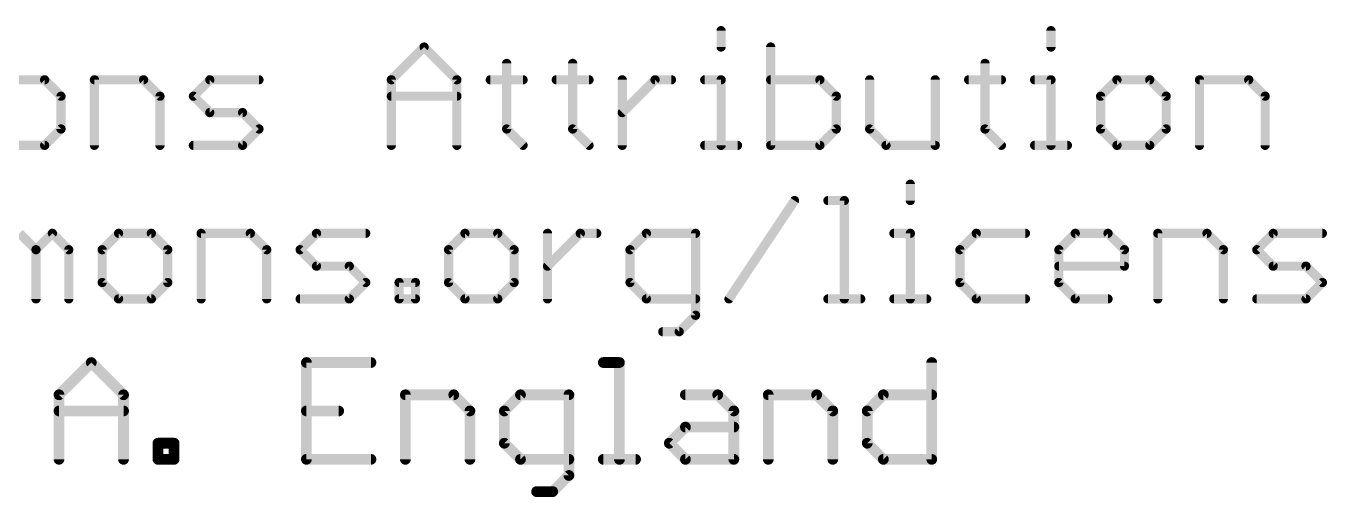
# Model space of a CAD drawing. Extents: x -41 to 92, y -75 to 33.
# Drawn here: x 8.86 to 30.38, y -15.9 to -8.11 of the extents above; entities that cross this region are included whole.
import ezdxf

# ---------------------------------------------------------------- set-up
doc = ezdxf.new("R2010")
doc.units = 0
doc.layers.add('51', color=53, linetype='CONTINUOUS')

msp = doc.modelspace()

# ---------------------------------------------------------------- linework, layer by layer
at = {"layer": '51'}
for points, const_width in [([(20.3586, -8.1856), (20.3586, -8.4568)], 0.1524), ([(25.8158, -8.1856), (25.8158, -8.4568)], 0.1524), ([(14.9031, -8.9991), (15.4454, -8.4568)], 0.1524), ([(15.4454, -8.4568), (15.9878, -8.9991)], 0.1524), ([(21.1789, -8.4568), (21.1789, -10.0838)], 0.1524), ([(16.8114, -8.728), (16.8114, -9.8126)], 0.1524), ([(17.9029, -8.728), (17.9029, -9.8126)], 0.1524), ([(24.7244, -8.728), (24.7244, -9.8126)], 0.1524), ([(9.168, -8.9991), (8.6256, -8.9991)], 0.1524), ([(9.4391, -9.2703), (9.168, -8.9991)], 0.1524), ([(9.9916, -10.0838), (9.9916, -8.9991)], 0.1524), ([(9.9916, -8.9991), (10.8051, -8.9991)], 0.1524), ([(10.8051, -8.9991), (11.0763, -9.2703)], 0.1524), ([(11.6288, -9.2703), (11.9, -8.9991)], 0.1524), ([(11.9, -8.9991), (12.7135, -8.9991)], 0.1524), ([(14.9031, -10.0838), (14.9031, -8.9991)], 0.1524), ([(15.9878, -8.9991), (15.9878, -10.0838)], 0.1524), ([(16.5403, -8.9991), (17.0826, -8.9991)], 0.1524), ([(17.6317, -8.9991), (18.174, -8.9991)], 0.1524), ([(18.7231, -10.0838), (18.7231, -8.9991)], 0.1524), ([(18.7231, -9.5415), (19.2655, -8.9991)], 0.1524), ([(19.2655, -8.9991), (19.5366, -8.9991)], 0.1524), ([(20.0874, -8.9991), (20.3586, -8.9991)], 0.1524), ([(20.3586, -8.9991), (20.3586, -10.0838)], 0.1524), ([(21.9924, -8.9991), (21.1789, -8.9991)], 0.1524), ([(22.2635, -9.2703), (21.9924, -8.9991)], 0.1524), ([(22.816, -8.9991), (22.816, -9.8126)], 0.1524), ([(23.9007, -10.0838), (23.9007, -8.9991)], 0.1524), ([(24.4532, -8.9991), (24.9955, -8.9991)], 0.1524), ([(25.5446, -8.9991), (25.8158, -8.9991)], 0.1524), ([(25.8158, -8.9991), (25.8158, -10.0838)], 0.1524), ([(26.9072, -8.9991), (26.6361, -9.2703)], 0.1524), ([(27.4496, -8.9991), (26.9072, -8.9991)], 0.1524), ([(27.7207, -9.2703), (27.4496, -8.9991)], 0.1524), ([(28.2732, -10.0838), (28.2732, -8.9991)], 0.1524), ([(28.2732, -8.9991), (29.0867, -8.9991)], 0.1524), ([(29.0867, -8.9991), (29.3579, -9.2703)], 0.1524), ([(9.4391, -9.8126), (9.4391, -9.2703)], 0.1524), ([(11.0763, -9.2703), (11.0763, -10.0838)], 0.1524), ([(11.9, -9.5415), (11.6288, -9.2703)], 0.1524), ([(14.9031, -9.2703), (15.9878, -9.2703)], 0.1524), ([(22.2635, -9.8126), (22.2635, -9.2703)], 0.1524), ([(26.6361, -9.2703), (26.6361, -9.8126)], 0.1524), ([(27.7207, -9.8126), (27.7207, -9.2703)], 0.1524), ([(29.3579, -9.2703), (29.3579, -10.0838)], 0.1524), ([(12.4423, -9.5415), (11.9, -9.5415)], 0.1524), ([(12.7135, -9.8126), (12.4423, -9.5415)], 0.1524), ([(9.168, -10.0838), (9.4391, -9.8126)], 0.1524), ([(12.4423, -10.0838), (12.7135, -9.8126)], 0.1524), ([(16.8114, -9.8126), (17.0826, -10.0838)], 0.1524), ([(17.9029, -9.8126), (18.174, -10.0838)], 0.1524), ([(21.9924, -10.0838), (22.2635, -9.8126)], 0.1524), ([(22.816, -9.8126), (23.0872, -10.0838)], 0.1524), ([(24.7244, -9.8126), (24.9955, -10.0838)], 0.1524), ([(26.6361, -9.8126), (26.9072, -10.0838)], 0.1524), ([(27.4496, -10.0838), (27.7207, -9.8126)], 0.1524), ([(8.6256, -10.0838), (9.168, -10.0838)], 0.1524), ([(11.6288, -10.0838), (12.4423, -10.0838)], 0.1524), ([(20.0874, -10.0838), (20.6298, -10.0838)], 0.1524), ([(21.1789, -10.0838), (21.9924, -10.0838)], 0.1524), ([(23.0872, -10.0838), (23.9007, -10.0838)], 0.1524), ([(25.5446, -10.0838), (26.087, -10.0838)], 0.1524), ([(26.9072, -10.0838), (27.4496, -10.0838)], 0.1524), ([(23.4885, -10.7256), (23.4885, -10.9968)], 0.1524), ([(20.4887, -12.6238), (21.5734, -10.9968)], 0.1524), ([(22.1259, -10.9968), (22.397, -10.9968)], 0.1524), ([(22.397, -10.9968), (22.397, -12.6238)], 0.1524), ([(8.7541, -11.5391), (9.0252, -11.8103)], 0.1524), ([(9.0252, -11.8103), (9.2964, -11.5391)], 0.1524), ([(9.2964, -11.5391), (9.5676, -11.8103)], 0.1524), ([(10.3912, -11.5391), (10.12, -11.8103)], 0.1524), ([(10.9335, -11.5391), (10.3912, -11.5391)], 0.1524), ([(11.2047, -11.8103), (10.9335, -11.5391)], 0.1524), ([(11.7572, -12.6238), (11.7572, -11.5391)], 0.1524), ([(11.7572, -11.5391), (12.5707, -11.5391)], 0.1524), ([(12.5707, -11.5391), (12.8419, -11.8103)], 0.1524), ([(13.3944, -11.8103), (13.6655, -11.5391)], 0.1524), ([(13.6655, -11.5391), (14.479, -11.5391)], 0.1524), ([(16.1213, -11.5391), (15.8501, -11.8103)], 0.1524), ([(16.6636, -11.5391), (16.1213, -11.5391)], 0.1524), ([(16.9348, -11.8103), (16.6636, -11.5391)], 0.1524), ([(17.4872, -12.6238), (17.4872, -11.5391)], 0.1524), ([(17.4872, -12.0815), (18.0296, -11.5391)], 0.1524), ([(18.0296, -11.5391), (18.3007, -11.5391)], 0.1524), ([(19.1227, -11.5391), (18.8515, -11.8103)], 0.1524), ([(19.9362, -11.5391), (19.1227, -11.5391)], 0.1524), ([(19.9362, -12.895), (19.9362, -11.5391)], 0.1524), ([(23.2173, -11.5391), (23.4885, -11.5391)], 0.1524), ([(23.4885, -11.5391), (23.4885, -12.6238)], 0.1524), ([(24.5799, -11.5391), (24.3087, -11.8103)], 0.1524), ([(25.3934, -11.5391), (24.5799, -11.5391)], 0.1524), ([(25.9459, -11.8103), (26.2171, -11.5391)], 0.1524), ([(26.2171, -11.5391), (26.7594, -11.5391)], 0.1524), ([(26.7594, -11.5391), (27.0306, -11.8103)], 0.1524), ([(27.583, -12.6238), (27.583, -11.5391)], 0.1524), ([(27.583, -11.5391), (28.3965, -11.5391)], 0.1524), ([(28.3965, -11.5391), (28.6677, -11.8103)], 0.1524), ([(29.2202, -11.8103), (29.4914, -11.5391)], 0.1524), ([(29.4914, -11.5391), (30.3049, -11.5391)], 0.1524), ([(9.0252, -11.8103), (9.0252, -12.6238)], 0.1524), ([(9.5676, -11.8103), (9.5676, -12.6238)], 0.1524), ([(10.12, -11.8103), (10.12, -12.3526)], 0.1524), ([(11.2047, -12.3526), (11.2047, -11.8103)], 0.1524), ([(12.8419, -11.8103), (12.8419, -12.6238)], 0.1524), ([(13.6655, -12.0815), (13.3944, -11.8103)], 0.1524), ([(15.8501, -11.8103), (15.8501, -12.3526)], 0.1524), ([(16.9348, -12.3526), (16.9348, -11.8103)], 0.1524), ([(18.8515, -11.8103), (18.8515, -12.3526)], 0.1524), ([(24.3087, -11.8103), (24.3087, -12.3526)], 0.1524), ([(25.9459, -12.3526), (25.9459, -11.8103)], 0.1524), ([(27.0306, -11.8103), (27.0306, -12.0815)], 0.1524), ([(28.6677, -11.8103), (28.6677, -12.6238)], 0.1524), ([(29.4914, -12.0815), (29.2202, -11.8103)], 0.1524), ([(14.2079, -12.0815), (13.6655, -12.0815)], 0.1524), ([(14.479, -12.3526), (14.2079, -12.0815)], 0.1524), ([(27.0306, -12.0815), (25.9459, -12.0815)], 0.1524), ([(30.0337, -12.0815), (29.4914, -12.0815)], 0.1524), ([(30.3049, -12.3526), (30.0337, -12.0815)], 0.1524), ([(10.12, -12.3526), (10.3912, -12.6238)], 0.1524), ([(10.9335, -12.6238), (11.2047, -12.3526)], 0.1524), ([(14.2079, -12.6238), (14.479, -12.3526)], 0.1524), ([(15.0315, -12.6238), (15.0315, -12.3526)], 0.1524), ([(15.0315, -12.3526), (15.3027, -12.3526)], 0.1524), ([(15.3027, -12.3526), (15.3027, -12.6238)], 0.1524), ([(15.8501, -12.3526), (16.1213, -12.6238)], 0.1524), ([(16.6636, -12.6238), (16.9348, -12.3526)], 0.1524), ([(18.8515, -12.3526), (19.1227, -12.6238)], 0.1524), ([(24.3087, -12.3526), (24.5799, -12.6238)], 0.1524), ([(26.2171, -12.6238), (25.9459, -12.3526)], 0.1524), ([(30.0337, -12.6238), (30.3049, -12.3526)], 0.1524), ([(10.3912, -12.6238), (10.9335, -12.6238)], 0.1524), ([(13.3944, -12.6238), (14.2079, -12.6238)], 0.1524), ([(15.3027, -12.6238), (15.0315, -12.6238)], 0.1524), ([(16.1213, -12.6238), (16.6636, -12.6238)], 0.1524), ([(19.1227, -12.6238), (19.9362, -12.6238)], 0.1524), ([(22.1259, -12.6238), (22.6682, -12.6238)], 0.1524), ([(23.2173, -12.6238), (23.7596, -12.6238)], 0.1524), ([(24.5799, -12.6238), (25.3934, -12.6238)], 0.1524), ([(26.7594, -12.6238), (26.2171, -12.6238)], 0.1524), ([(29.2202, -12.6238), (30.0337, -12.6238)], 0.1524), ([(19.665, -13.1661), (19.9362, -12.895)], 0.1524), ([(19.3939, -13.1661), (19.665, -13.1661)], 0.1524), ([(9.4056, -14.2104), (9.9395, -13.6765)], 0.1778), ([(9.9395, -13.6765), (10.4733, -14.2104)], 0.1778), ([(14.5662, -13.6765), (13.4985, -13.6765)], 0.1778), ([(13.4985, -13.6765), (13.4985, -15.2781)], 0.1778), ([(18.41, -13.6765), (18.6769, -13.6765)], 0.1778), ([(18.6769, -13.6765), (18.6769, -15.2781)], 0.1778), ([(23.8434, -13.6765), (23.8434, -15.2781)], 0.1778), ([(9.4056, -15.2781), (9.4056, -14.2104)], 0.1778), ([(10.4733, -14.2104), (10.4733, -15.2781)], 0.1778), ([(15.1357, -15.2781), (15.1357, -14.2104)], 0.1778), ([(15.1357, -14.2104), (15.9365, -14.2104)], 0.1778), ([(15.9365, -14.2104), (16.2034, -14.4773)], 0.1778), ([(17.0398, -14.2104), (16.7728, -14.4773)], 0.1778), ([(17.8405, -14.2104), (17.0398, -14.2104)], 0.1778), ([(17.8405, -15.545), (17.8405, -14.2104)], 0.1778), ([(19.7683, -14.2104), (20.3022, -14.2104)], 0.1778), ([(20.3022, -14.2104), (20.5691, -14.4773)], 0.1778), ([(21.1386, -15.2781), (21.1386, -14.2104)], 0.1778), ([(21.1386, -14.2104), (21.9394, -14.2104)], 0.1778), ([(21.9394, -14.2104), (22.2063, -14.4773)], 0.1778), ([(22.7757, -14.4773), (23.0427, -14.2104)], 0.1778), ([(23.0427, -14.2104), (23.8434, -14.2104)], 0.1778), ([(9.4056, -14.4773), (10.4733, -14.4773)], 0.1778), ([(13.4985, -14.4773), (14.0324, -14.4773)], 0.1778), ([(16.2034, -14.4773), (16.2034, -15.2781)], 0.1778), ([(16.7728, -14.4773), (16.7728, -15.0112)], 0.1778), ([(20.5691, -14.4773), (20.5691, -15.2781)], 0.1778), ([(22.2063, -14.4773), (22.2063, -15.2781)], 0.1778), ([(22.7757, -15.0112), (22.7757, -14.4773)], 0.1778), ([(19.5014, -15.0112), (19.7683, -14.7442)], 0.1778), ([(19.7683, -14.7442), (20.5691, -14.7442)], 0.1778), ([(11.0428, -15.2781), (11.0428, -15.0112)], 0.1778), ([(11.0428, -15.0112), (11.3097, -15.0112)], 0.1778), ([(11.3097, -15.0112), (11.3097, -15.2781)], 0.1778), ([(16.7728, -15.0112), (17.0398, -15.2781)], 0.1778), ([(19.7683, -15.2781), (19.5014, -15.0112)], 0.1778), ([(23.0427, -15.2781), (22.7757, -15.0112)], 0.1778), ([(11.3097, -15.2781), (11.0428, -15.2781)], 0.1778), ([(13.4985, -15.2781), (14.5662, -15.2781)], 0.1778), ([(17.0398, -15.2781), (17.8405, -15.2781)], 0.1778), ([(18.41, -15.2781), (18.9438, -15.2781)], 0.1778), ([(20.5691, -15.2781), (19.7683, -15.2781)], 0.1778), ([(23.8434, -15.2781), (23.0427, -15.2781)], 0.1778), ([(17.5736, -15.812), (17.8405, -15.545)], 0.1778), ([(17.3067, -15.812), (17.5736, -15.812)], 0.1778)]:
    msp.add_lwpolyline(points, dxfattribs=dict(at, const_width=const_width))
for points, const_width in [([(20.3967, -8.1856, 1), (20.3205, -8.1856)], 0.0762), ([(25.8539, -8.1856, 1), (25.7777, -8.1856)], 0.0762), ([(15.4724, -8.4299, 1), (15.4185, -8.4838)], 0.0762), ([(15.4724, -8.4838, 1), (15.4185, -8.4299)], 0.0762), ([(21.217, -8.4568, 1), (21.1408, -8.4568)], 0.0762), ([(20.3205, -8.4568, 1), (20.3967, -8.4568)], 0.0762), ([(25.7777, -8.4568, 1), (25.8539, -8.4568)], 0.0762), ([(16.8495, -8.728, 1), (16.7733, -8.728)], 0.0762), ([(17.941, -8.728, 1), (17.8648, -8.728)], 0.0762), ([(24.7625, -8.728, 1), (24.6863, -8.728)], 0.0762), ([(9.1949, -8.9722, 1), (9.141, -9.0261)], 0.0762), ([(9.168, -9.0372, 1), (9.168, -8.961)], 0.0762), ([(10.0297, -8.9991, 1), (9.9535, -8.9991)], 0.0762), ([(9.9916, -8.961, 1), (9.9916, -9.0372)], 0.0762), ([(10.8321, -8.9722, 1), (10.7782, -9.0261)], 0.0762), ([(10.8051, -9.0372, 1), (10.8051, -8.961)], 0.0762), ([(11.9, -8.961, 1), (11.9, -9.0372)], 0.0762), ([(11.9269, -9.0261, 1), (11.873, -8.9722)], 0.0762), ([(12.7135, -9.0372, 1), (12.7135, -8.961)], 0.0762), ([(14.9412, -8.9991, 1), (14.865, -8.9991)], 0.0762), ([(14.8762, -8.9722, 1), (14.9301, -9.0261)], 0.0762), ([(16.0259, -8.9991, 1), (15.9497, -8.9991)], 0.0762), ([(15.9608, -9.0261, 1), (16.0147, -8.9722)], 0.0762), ([(16.5403, -8.961, 1), (16.5403, -9.0372)], 0.0762), ([(17.0826, -9.0372, 1), (17.0826, -8.961)], 0.0762), ([(17.6317, -8.961, 1), (17.6317, -9.0372)], 0.0762), ([(18.174, -9.0372, 1), (18.174, -8.961)], 0.0762), ([(18.7612, -8.9991, 1), (18.685, -8.9991)], 0.0762), ([(19.2655, -8.961, 1), (19.2655, -9.0372)], 0.0762), ([(19.2924, -9.0261, 1), (19.2385, -8.9722)], 0.0762), ([(19.5366, -9.0372, 1), (19.5366, -8.961)], 0.0762), ([(20.0874, -8.961, 1), (20.0874, -9.0372)], 0.0762), ([(20.3967, -8.9991, 1), (20.3205, -8.9991)], 0.0762), ([(20.3586, -9.0372, 1), (20.3586, -8.961)], 0.0762), ([(21.1789, -8.961, 1), (21.1789, -9.0372)], 0.0762), ([(22.0193, -8.9722, 1), (21.9654, -9.0261)], 0.0762), ([(21.9924, -9.0372, 1), (21.9924, -8.961)], 0.0762), ([(22.8541, -8.9991, 1), (22.7779, -8.9991)], 0.0762), ([(23.9388, -8.9991, 1), (23.8626, -8.9991)], 0.0762), ([(24.4532, -8.961, 1), (24.4532, -9.0372)], 0.0762), ([(24.9955, -9.0372, 1), (24.9955, -8.961)], 0.0762), ([(25.5446, -8.961, 1), (25.5446, -9.0372)], 0.0762), ([(25.8539, -8.9991, 1), (25.7777, -8.9991)], 0.0762), ([(25.8158, -9.0372, 1), (25.8158, -8.961)], 0.0762), ([(26.9072, -8.961, 1), (26.9072, -9.0372)], 0.0762), ([(26.9342, -9.0261, 1), (26.8803, -8.9722)], 0.0762), ([(27.4765, -8.9722, 1), (27.4226, -9.0261)], 0.0762), ([(27.4496, -9.0372, 1), (27.4496, -8.961)], 0.0762), ([(28.3113, -8.9991, 1), (28.2351, -8.9991)], 0.0762), ([(28.2732, -8.961, 1), (28.2732, -9.0372)], 0.0762), ([(29.1137, -8.9722, 1), (29.0598, -9.0261)], 0.0762), ([(29.0867, -9.0372, 1), (29.0867, -8.961)], 0.0762), ([(9.4772, -9.2703, 1), (9.401, -9.2703)], 0.0762), ([(9.4122, -9.2972, 1), (9.4661, -9.2434)], 0.0762), ([(11.1144, -9.2703, 1), (11.0382, -9.2703)], 0.0762), ([(11.0494, -9.2972, 1), (11.1032, -9.2434)], 0.0762), ([(11.6557, -9.2434, 1), (11.6019, -9.2972)], 0.0762), ([(11.6019, -9.2434, 1), (11.6557, -9.2972)], 0.0762), ([(14.9031, -9.2322, 1), (14.9031, -9.3084)], 0.0762), ([(15.9878, -9.3084, 1), (15.9878, -9.2322)], 0.0762), ([(22.3016, -9.2703, 1), (22.2254, -9.2703)], 0.0762), ([(22.2366, -9.2972, 1), (22.2905, -9.2434)], 0.0762), ([(26.6742, -9.2703, 1), (26.598, -9.2703)], 0.0762), ([(26.6091, -9.2434, 1), (26.663, -9.2972)], 0.0762), ([(27.7588, -9.2703, 1), (27.6826, -9.2703)], 0.0762), ([(27.6938, -9.2972, 1), (27.7477, -9.2434)], 0.0762), ([(29.396, -9.2703, 1), (29.3198, -9.2703)], 0.0762), ([(29.3309, -9.2972, 1), (29.3848, -9.2434)], 0.0762), ([(11.9, -9.5034, 1), (11.9, -9.5796)], 0.0762), ([(12.4692, -9.5145, 1), (12.4153, -9.5684)], 0.0762), ([(12.4423, -9.5796, 1), (12.4423, -9.5034)], 0.0762), ([(11.873, -9.5684, 1), (11.9269, -9.5145)], 0.0762), ([(18.6962, -9.5145, 1), (18.7501, -9.5684)], 0.0762), ([(9.401, -9.8126, 1), (9.4772, -9.8126)], 0.0762), ([(9.4661, -9.8396, 1), (9.4122, -9.7857)], 0.0762), ([(12.7404, -9.8396, 1), (12.6865, -9.7857)], 0.0762), ([(12.6865, -9.8396, 1), (12.7404, -9.7857)], 0.0762), ([(16.8384, -9.7857, 1), (16.7845, -9.8396)], 0.0762), ([(16.7733, -9.8126, 1), (16.8495, -9.8126)], 0.0762), ([(17.9298, -9.7857, 1), (17.8759, -9.8396)], 0.0762), ([(17.8648, -9.8126, 1), (17.941, -9.8126)], 0.0762), ([(22.2254, -9.8126, 1), (22.3016, -9.8126)], 0.0762), ([(22.2905, -9.8396, 1), (22.2366, -9.7857)], 0.0762), ([(22.843, -9.7857, 1), (22.7891, -9.8396)], 0.0762), ([(22.7779, -9.8126, 1), (22.8541, -9.8126)], 0.0762), ([(24.7513, -9.7857, 1), (24.6974, -9.8396)], 0.0762), ([(24.6863, -9.8126, 1), (24.7625, -9.8126)], 0.0762), ([(26.663, -9.7857, 1), (26.6091, -9.8396)], 0.0762), ([(26.598, -9.8126, 1), (26.6742, -9.8126)], 0.0762), ([(27.6826, -9.8126, 1), (27.7588, -9.8126)], 0.0762), ([(27.7477, -9.8396, 1), (27.6938, -9.7857)], 0.0762), ([(9.141, -10.0569, 1), (9.1949, -10.1107)], 0.0762), ([(9.168, -10.1219, 1), (9.168, -10.0457)], 0.0762), ([(9.9535, -10.0838, 1), (10.0297, -10.0838)], 0.0762), ([(11.0382, -10.0838, 1), (11.1144, -10.0838)], 0.0762), ([(11.6288, -10.0457, 1), (11.6288, -10.1219)], 0.0762), ([(12.4154, -10.0569, 1), (12.4692, -10.1107)], 0.0762), ([(12.4423, -10.1219, 1), (12.4423, -10.0457)], 0.0762), ([(14.865, -10.0838, 1), (14.9412, -10.0838)], 0.0762), ([(15.9497, -10.0838, 1), (16.0259, -10.0838)], 0.0762), ([(17.0557, -10.1107, 1), (17.1095, -10.0569)], 0.0762), ([(18.1471, -10.1107, 1), (18.201, -10.0569)], 0.0762), ([(18.685, -10.0838, 1), (18.7612, -10.0838)], 0.0762), ([(20.0874, -10.0457, 1), (20.0874, -10.1219)], 0.0762), ([(20.3205, -10.0838, 1), (20.3967, -10.0838)], 0.0762), ([(20.6298, -10.1219, 1), (20.6298, -10.0457)], 0.0762), ([(21.1789, -10.0457, 1), (21.1789, -10.1219)], 0.0762), ([(21.1408, -10.0838, 1), (21.217, -10.0838)], 0.0762), ([(21.9654, -10.0569, 1), (22.0193, -10.1107)], 0.0762), ([(21.9924, -10.1219, 1), (21.9924, -10.0457)], 0.0762), ([(23.0872, -10.0457, 1), (23.0872, -10.1219)], 0.0762), ([(23.0603, -10.1107, 1), (23.1141, -10.0569)], 0.0762), ([(23.8626, -10.0838, 1), (23.9388, -10.0838)], 0.0762), ([(23.9007, -10.1219, 1), (23.9007, -10.0457)], 0.0762), ([(24.9686, -10.1107, 1), (25.0225, -10.0569)], 0.0762), ([(25.5446, -10.0457, 1), (25.5446, -10.1219)], 0.0762), ([(25.7777, -10.0838, 1), (25.8539, -10.0838)], 0.0762), ([(26.087, -10.1219, 1), (26.087, -10.0457)], 0.0762), ([(26.9072, -10.0457, 1), (26.9072, -10.1219)], 0.0762), ([(26.8803, -10.1107, 1), (26.9342, -10.0569)], 0.0762), ([(27.4226, -10.0569, 1), (27.4765, -10.1107)], 0.0762), ([(27.4496, -10.1219, 1), (27.4496, -10.0457)], 0.0762), ([(28.2351, -10.0838, 1), (28.3113, -10.0838)], 0.0762), ([(29.3198, -10.0838, 1), (29.396, -10.0838)], 0.0762), ([(23.5266, -10.7256, 1), (23.4504, -10.7256)], 0.0762), ([(21.6051, -11.0179, 1), (21.5417, -10.9757)], 0.0762), ([(22.1259, -10.9587, 1), (22.1259, -11.0349)], 0.0762), ([(22.4351, -10.9968, 1), (22.3589, -10.9968)], 0.0762), ([(22.397, -11.0349, 1), (22.397, -10.9587)], 0.0762), ([(23.4504, -10.9968, 1), (23.5266, -10.9968)], 0.0762), ([(9.3233, -11.5122, 1), (9.2694, -11.5661)], 0.0762), ([(9.3233, -11.5661, 1), (9.2694, -11.5122)], 0.0762), ([(10.3912, -11.501, 1), (10.3912, -11.5772)], 0.0762), ([(10.4182, -11.5661, 1), (10.3643, -11.5122)], 0.0762), ([(10.9605, -11.5122, 1), (10.9066, -11.5661)], 0.0762), ([(10.9335, -11.5772, 1), (10.9335, -11.501)], 0.0762), ([(11.7953, -11.5391, 1), (11.7191, -11.5391)], 0.0762), ([(11.7572, -11.501, 1), (11.7572, -11.5772)], 0.0762), ([(12.5976, -11.5122, 1), (12.5438, -11.5661)], 0.0762), ([(12.5707, -11.5772, 1), (12.5707, -11.501)], 0.0762), ([(13.6655, -11.501, 1), (13.6655, -11.5772)], 0.0762), ([(13.6925, -11.5661, 1), (13.6386, -11.5122)], 0.0762), ([(14.479, -11.5772, 1), (14.479, -11.501)], 0.0762), ([(16.1213, -11.501, 1), (16.1213, -11.5772)], 0.0762), ([(16.1482, -11.5661, 1), (16.0943, -11.5122)], 0.0762), ([(16.6905, -11.5122, 1), (16.6366, -11.5661)], 0.0762), ([(16.6636, -11.5772, 1), (16.6636, -11.501)], 0.0762), ([(17.5253, -11.5391, 1), (17.4491, -11.5391)], 0.0762), ([(18.0296, -11.501, 1), (18.0296, -11.5772)], 0.0762), ([(18.0565, -11.5661, 1), (18.0026, -11.5122)], 0.0762), ([(18.3007, -11.5772, 1), (18.3007, -11.501)], 0.0762), ([(19.1227, -11.501, 1), (19.1227, -11.5772)], 0.0762), ([(19.1497, -11.5661, 1), (19.0958, -11.5122)], 0.0762), ([(19.9743, -11.5391, 1), (19.8981, -11.5391)], 0.0762), ([(19.9362, -11.5772, 1), (19.9362, -11.501)], 0.0762), ([(23.2173, -11.501, 1), (23.2173, -11.5772)], 0.0762), ([(23.5266, -11.5391, 1), (23.4504, -11.5391)], 0.0762), ([(23.4885, -11.5772, 1), (23.4885, -11.501)], 0.0762), ([(24.5799, -11.501, 1), (24.5799, -11.5772)], 0.0762), ([(24.6068, -11.5661, 1), (24.553, -11.5122)], 0.0762), ([(25.3934, -11.5772, 1), (25.3934, -11.501)], 0.0762), ([(26.2171, -11.501, 1), (26.2171, -11.5772)], 0.0762), ([(26.244, -11.5661, 1), (26.1901, -11.5122)], 0.0762), ([(26.7863, -11.5122, 1), (26.7324, -11.5661)], 0.0762), ([(26.7594, -11.5772, 1), (26.7594, -11.501)], 0.0762), ([(27.6211, -11.5391, 1), (27.5449, -11.5391)], 0.0762), ([(27.583, -11.501, 1), (27.583, -11.5772)], 0.0762), ([(28.4235, -11.5122, 1), (28.3696, -11.5661)], 0.0762), ([(28.3965, -11.5772, 1), (28.3965, -11.501)], 0.0762), ([(29.4914, -11.501, 1), (29.4914, -11.5772)], 0.0762), ([(29.5183, -11.5661, 1), (29.4644, -11.5122)], 0.0762), ([(30.3049, -11.5772, 1), (30.3049, -11.501)], 0.0762), ([(9.0633, -11.8103, 1), (8.9871, -11.8103)], 0.0762), ([(8.9983, -11.7834, 1), (9.0522, -11.8372)], 0.0762), ([(8.9983, -11.8372, 1), (9.0522, -11.7834)], 0.0762), ([(9.6057, -11.8103, 1), (9.5295, -11.8103)], 0.0762), ([(9.5406, -11.8372, 1), (9.5945, -11.7834)], 0.0762), ([(10.1581, -11.8103, 1), (10.0819, -11.8103)], 0.0762), ([(10.0931, -11.7834, 1), (10.147, -11.8372)], 0.0762), ([(11.2428, -11.8103, 1), (11.1666, -11.8103)], 0.0762), ([(11.1778, -11.8372, 1), (11.2316, -11.7834)], 0.0762), ([(12.88, -11.8103, 1), (12.8038, -11.8103)], 0.0762), ([(12.8149, -11.8372, 1), (12.8688, -11.7834)], 0.0762), ([(13.4213, -11.7834, 1), (13.3674, -11.8372)], 0.0762), ([(13.3674, -11.7834, 1), (13.4213, -11.8372)], 0.0762), ([(15.8882, -11.8103, 1), (15.812, -11.8103)], 0.0762), ([(15.8232, -11.7834, 1), (15.877, -11.8372)], 0.0762), ([(16.9729, -11.8103, 1), (16.8967, -11.8103)], 0.0762), ([(16.9078, -11.8372, 1), (16.9617, -11.7834)], 0.0762), ([(18.8896, -11.8103, 1), (18.8134, -11.8103)], 0.0762), ([(18.8246, -11.7834, 1), (18.8785, -11.8372)], 0.0762), ([(24.3468, -11.8103, 1), (24.2706, -11.8103)], 0.0762), ([(24.2818, -11.7834, 1), (24.3357, -11.8372)], 0.0762), ([(25.984, -11.8103, 1), (25.9078, -11.8103)], 0.0762), ([(25.9189, -11.7834, 1), (25.9728, -11.8372)], 0.0762), ([(27.0687, -11.8103, 1), (26.9925, -11.8103)], 0.0762), ([(27.0036, -11.8372, 1), (27.0575, -11.7834)], 0.0762), ([(28.7058, -11.8103, 1), (28.6296, -11.8103)], 0.0762), ([(28.6408, -11.8372, 1), (28.6946, -11.7834)], 0.0762), ([(29.2471, -11.7834, 1), (29.1933, -11.8372)], 0.0762), ([(29.1933, -11.7834, 1), (29.2471, -11.8372)], 0.0762), ([(13.6655, -12.0434, 1), (13.6655, -12.1196)], 0.0762), ([(13.6386, -12.1084, 1), (13.6925, -12.0545)], 0.0762), ([(14.2348, -12.0545, 1), (14.1809, -12.1084)], 0.0762), ([(14.2079, -12.1196, 1), (14.2079, -12.0434)], 0.0762), ([(17.4603, -12.0545, 1), (17.5142, -12.1084)], 0.0762), ([(25.9459, -12.0434, 1), (25.9459, -12.1196)], 0.0762), ([(26.9925, -12.0815, 1), (27.0687, -12.0815)], 0.0762), ([(27.0306, -12.1196, 1), (27.0306, -12.0434)], 0.0762), ([(29.4914, -12.0434, 1), (29.4914, -12.1196)], 0.0762), ([(29.4644, -12.1084, 1), (29.5183, -12.0545)], 0.0762), ([(30.0606, -12.0545, 1), (30.0068, -12.1084)], 0.0762), ([(30.0337, -12.1196, 1), (30.0337, -12.0434)], 0.0762), ([(10.147, -12.3257, 1), (10.0931, -12.3796)], 0.0762), ([(10.0819, -12.3526, 1), (10.1581, -12.3526)], 0.0762), ([(11.1666, -12.3526, 1), (11.2428, -12.3526)], 0.0762), ([(11.2316, -12.3796, 1), (11.1778, -12.3257)], 0.0762), ([(14.506, -12.3796, 1), (14.4521, -12.3257)], 0.0762), ([(14.4521, -12.3796, 1), (14.506, -12.3257)], 0.0762), ([(15.0696, -12.3526, 1), (14.9934, -12.3526)], 0.0762), ([(15.0315, -12.3145, 1), (15.0315, -12.3907)], 0.0762), ([(15.3408, -12.3526, 1), (15.2646, -12.3526)], 0.0762), ([(15.3027, -12.3907, 1), (15.3027, -12.3145)], 0.0762), ([(15.877, -12.3257, 1), (15.8232, -12.3796)], 0.0762), ([(15.812, -12.3526, 1), (15.8882, -12.3526)], 0.0762), ([(16.8967, -12.3526, 1), (16.9729, -12.3526)], 0.0762), ([(16.9617, -12.3796, 1), (16.9078, -12.3257)], 0.0762), ([(18.8785, -12.3257, 1), (18.8246, -12.3796)], 0.0762), ([(18.8134, -12.3526, 1), (18.8896, -12.3526)], 0.0762), ([(24.3357, -12.3257, 1), (24.2818, -12.3796)], 0.0762), ([(24.2706, -12.3526, 1), (24.3468, -12.3526)], 0.0762), ([(25.9728, -12.3257, 1), (25.9189, -12.3796)], 0.0762), ([(25.9078, -12.3526, 1), (25.984, -12.3526)], 0.0762), ([(30.3318, -12.3796, 1), (30.2779, -12.3257)], 0.0762), ([(30.2779, -12.3796, 1), (30.3318, -12.3257)], 0.0762), ([(8.9871, -12.6238, 1), (9.0633, -12.6238)], 0.0762), ([(9.5295, -12.6238, 1), (9.6057, -12.6238)], 0.0762), ([(10.3912, -12.5857, 1), (10.3912, -12.6619)], 0.0762), ([(10.3643, -12.6507, 1), (10.4182, -12.5969)], 0.0762), ([(10.9066, -12.5969, 1), (10.9605, -12.6507)], 0.0762), ([(10.9335, -12.6619, 1), (10.9335, -12.5857)], 0.0762), ([(11.7191, -12.6238, 1), (11.7953, -12.6238)], 0.0762), ([(12.8038, -12.6238, 1), (12.88, -12.6238)], 0.0762), ([(13.3944, -12.5857, 1), (13.3944, -12.6619)], 0.0762), ([(14.1809, -12.5969, 1), (14.2348, -12.6507)], 0.0762), ([(14.2079, -12.6619, 1), (14.2079, -12.5857)], 0.0762), ([(15.0315, -12.5857, 1), (15.0315, -12.6619)], 0.0762), ([(14.9934, -12.6238, 1), (15.0696, -12.6238)], 0.0762), ([(15.2646, -12.6238, 1), (15.3408, -12.6238)], 0.0762), ([(15.3027, -12.6619, 1), (15.3027, -12.5857)], 0.0762), ([(16.1213, -12.5857, 1), (16.1213, -12.6619)], 0.0762), ([(16.0943, -12.6507, 1), (16.1482, -12.5969)], 0.0762), ([(16.6366, -12.5969, 1), (16.6905, -12.6507)], 0.0762), ([(16.6636, -12.6619, 1), (16.6636, -12.5857)], 0.0762), ([(17.4491, -12.6238, 1), (17.5253, -12.6238)], 0.0762), ([(19.1227, -12.5857, 1), (19.1227, -12.6619)], 0.0762), ([(19.0958, -12.6507, 1), (19.1497, -12.5969)], 0.0762), ([(19.9362, -12.6619, 1), (19.9362, -12.5857)], 0.0762), ([(20.457, -12.6027, 1), (20.5204, -12.6449)], 0.0762), ([(22.1259, -12.5857, 1), (22.1259, -12.6619)], 0.0762), ([(22.3589, -12.6238, 1), (22.4351, -12.6238)], 0.0762), ([(22.6682, -12.6619, 1), (22.6682, -12.5857)], 0.0762), ([(23.2173, -12.5857, 1), (23.2173, -12.6619)], 0.0762), ([(23.4504, -12.6238, 1), (23.5266, -12.6238)], 0.0762), ([(23.7596, -12.6619, 1), (23.7596, -12.5857)], 0.0762), ([(24.5799, -12.5857, 1), (24.5799, -12.6619)], 0.0762), ([(24.553, -12.6507, 1), (24.6068, -12.5969)], 0.0762), ([(25.3934, -12.6619, 1), (25.3934, -12.5857)], 0.0762), ([(26.2171, -12.5857, 1), (26.2171, -12.6619)], 0.0762), ([(26.1901, -12.6507, 1), (26.244, -12.5969)], 0.0762), ([(26.7594, -12.6619, 1), (26.7594, -12.5857)], 0.0762), ([(27.5449, -12.6238, 1), (27.6211, -12.6238)], 0.0762), ([(28.6296, -12.6238, 1), (28.7058, -12.6238)], 0.0762), ([(29.2202, -12.5857, 1), (29.2202, -12.6619)], 0.0762), ([(30.0068, -12.5969, 1), (30.0606, -12.6507)], 0.0762), ([(30.0337, -12.6619, 1), (30.0337, -12.5857)], 0.0762), ([(19.8981, -12.895, 1), (19.9743, -12.895)], 0.0762), ([(19.9631, -12.9219, 1), (19.9093, -12.868)], 0.0762), ([(19.3939, -13.128, 1), (19.3939, -13.2042)], 0.0762), ([(19.6381, -13.1392, 1), (19.692, -13.1931)], 0.0762), ([(19.665, -13.2042, 1), (19.665, -13.128)], 0.0762), ([(9.9709, -13.6451, 1), (9.908, -13.708)], 0.0889), ([(9.9709, -13.708, 1), (9.908, -13.6451)], 0.0889), ([(13.4985, -13.6321, 1), (13.4985, -13.721)], 0.0889), ([(13.543, -13.6765, 1), (13.4541, -13.6765)], 0.0889), ([(14.5662, -13.721, 1), (14.5662, -13.6321)], 0.0889), ([(18.41, -13.6321, 1), (18.41, -13.721)], 0.0889), ([(18.7214, -13.6765, 1), (18.6325, -13.6765)], 0.0889), ([(18.6769, -13.721, 1), (18.6769, -13.6321)], 0.0889), ([(23.8879, -13.6765, 1), (23.799, -13.6765)], 0.0889), ([(9.4501, -14.2104, 1), (9.3612, -14.2104)], 0.0889), ([(9.3742, -14.179, 1), (9.4371, -14.2418)], 0.0889), ([(10.5178, -14.2104, 1), (10.4289, -14.2104)], 0.0889), ([(10.4419, -14.2418, 1), (10.5048, -14.179)], 0.0889), ([(15.1801, -14.2104, 1), (15.0912, -14.2104)], 0.0889), ([(15.1357, -14.1659, 1), (15.1357, -14.2548)], 0.0889), ([(15.9679, -14.179, 1), (15.905, -14.2418)], 0.0889), ([(15.9365, -14.2548, 1), (15.9365, -14.1659)], 0.0889), ([(17.0398, -14.1659, 1), (17.0398, -14.2548)], 0.0889), ([(17.0712, -14.2418, 1), (17.0083, -14.179)], 0.0889), ([(17.885, -14.2104, 1), (17.7961, -14.2104)], 0.0889), ([(17.8405, -14.2548, 1), (17.8405, -14.1659)], 0.0889), ([(19.7683, -14.1659, 1), (19.7683, -14.2548)], 0.0889), ([(20.3336, -14.179, 1), (20.2708, -14.2418)], 0.0889), ([(20.3022, -14.2548, 1), (20.3022, -14.1659)], 0.0889), ([(21.183, -14.2104, 1), (21.0941, -14.2104)], 0.0889), ([(21.1386, -14.1659, 1), (21.1386, -14.2548)], 0.0889), ([(21.9708, -14.179, 1), (21.9079, -14.2418)], 0.0889), ([(21.9394, -14.2548, 1), (21.9394, -14.1659)], 0.0889), ([(23.0427, -14.1659, 1), (23.0427, -14.2548)], 0.0889), ([(23.0741, -14.2418, 1), (23.0112, -14.179)], 0.0889), ([(23.8434, -14.2548, 1), (23.8434, -14.1659)], 0.0889), ([(9.4056, -14.4329, 1), (9.4056, -14.5218)], 0.0889), ([(10.4733, -14.5218, 1), (10.4733, -14.4329)], 0.0889), ([(13.4985, -14.4329, 1), (13.4985, -14.5218)], 0.0889), ([(14.0324, -14.5218, 1), (14.0324, -14.4329)], 0.0889), ([(16.2478, -14.4773, 1), (16.1589, -14.4773)], 0.0889), ([(16.172, -14.5087, 1), (16.2348, -14.4459)], 0.0889), ([(16.8173, -14.4773, 1), (16.7284, -14.4773)], 0.0889), ([(16.7414, -14.4459, 1), (16.8043, -14.5087)], 0.0889), ([(20.6136, -14.4773, 1), (20.5247, -14.4773)], 0.0889), ([(20.5377, -14.5087, 1), (20.6006, -14.4459)], 0.0889), ([(22.2507, -14.4773, 1), (22.1618, -14.4773)], 0.0889), ([(22.1749, -14.5087, 1), (22.2377, -14.4459)], 0.0889), ([(22.8202, -14.4773, 1), (22.7313, -14.4773)], 0.0889), ([(22.7443, -14.4459, 1), (22.8072, -14.5087)], 0.0889), ([(19.7683, -14.6998, 1), (19.7683, -14.7887)], 0.0889), ([(19.7998, -14.7757, 1), (19.7369, -14.7128)], 0.0889), ([(20.5691, -14.7887, 1), (20.5691, -14.6998)], 0.0889), ([(11.0872, -15.0112, 1), (10.9983, -15.0112)], 0.0889), ([(11.0428, -14.9667, 1), (11.0428, -15.0556)], 0.0889), ([(11.3542, -15.0112, 1), (11.2653, -15.0112)], 0.0889), ([(11.3097, -15.0556, 1), (11.3097, -14.9667)], 0.0889), ([(16.8043, -14.9797, 1), (16.7414, -15.0426)], 0.0889), ([(16.7284, -15.0112, 1), (16.8173, -15.0112)], 0.0889), ([(19.5328, -14.9797, 1), (19.47, -15.0426)], 0.0889), ([(19.47, -14.9797, 1), (19.5328, -15.0426)], 0.0889), ([(22.8072, -14.9797, 1), (22.7443, -15.0426)], 0.0889), ([(22.7313, -15.0112, 1), (22.8202, -15.0112)], 0.0889), ([(9.3612, -15.2781, 1), (9.4501, -15.2781)], 0.0889), ([(10.4289, -15.2781, 1), (10.5178, -15.2781)], 0.0889), ([(10.9983, -15.2781, 1), (11.0872, -15.2781)], 0.0889), ([(11.0428, -15.2337, 1), (11.0428, -15.3225)], 0.0889), ([(11.2653, -15.2781, 1), (11.3542, -15.2781)], 0.0889), ([(11.3097, -15.3225, 1), (11.3097, -15.2337)], 0.0889), ([(13.4985, -15.2337, 1), (13.4985, -15.3225)], 0.0889), ([(13.4541, -15.2781, 1), (13.543, -15.2781)], 0.0889), ([(14.5662, -15.3225, 1), (14.5662, -15.2337)], 0.0889), ([(15.0912, -15.2781, 1), (15.1801, -15.2781)], 0.0889), ([(16.1589, -15.2781, 1), (16.2478, -15.2781)], 0.0889), ([(17.0398, -15.2337, 1), (17.0398, -15.3225)], 0.0889), ([(17.0083, -15.3095, 1), (17.0712, -15.2467)], 0.0889), ([(17.8405, -15.3225, 1), (17.8405, -15.2337)], 0.0889), ([(18.41, -15.2337, 1), (18.41, -15.3225)], 0.0889), ([(18.6325, -15.2781, 1), (18.7214, -15.2781)], 0.0889), ([(18.9438, -15.3225, 1), (18.9438, -15.2337)], 0.0889), ([(19.7683, -15.2337, 1), (19.7683, -15.3225)], 0.0889), ([(19.7369, -15.3095, 1), (19.7998, -15.2467)], 0.0889), ([(20.5247, -15.2781, 1), (20.6136, -15.2781)], 0.0889), ([(20.5691, -15.3225, 1), (20.5691, -15.2337)], 0.0889), ([(21.0941, -15.2781, 1), (21.183, -15.2781)], 0.0889), ([(22.1618, -15.2781, 1), (22.2507, -15.2781)], 0.0889), ([(23.0427, -15.2337, 1), (23.0427, -15.3225)], 0.0889), ([(23.0112, -15.3095, 1), (23.0741, -15.2467)], 0.0889), ([(23.799, -15.2781, 1), (23.8879, -15.2781)], 0.0889), ([(23.8434, -15.3225, 1), (23.8434, -15.2337)], 0.0889), ([(17.872, -15.5765, 1), (17.8091, -15.5136)], 0.0889), ([(17.7961, -15.545, 1), (17.885, -15.545)], 0.0889), ([(17.3067, -15.7675, 1), (17.3067, -15.8564)], 0.0889), ([(17.5422, -15.7805, 1), (17.605, -15.8434)], 0.0889), ([(17.5736, -15.8564, 1), (17.5736, -15.7675)], 0.0889)]:
    msp.add_lwpolyline(points, format="xyb", dxfattribs=dict(at, const_width=const_width))

doc.saveas('drawing.dxf')
